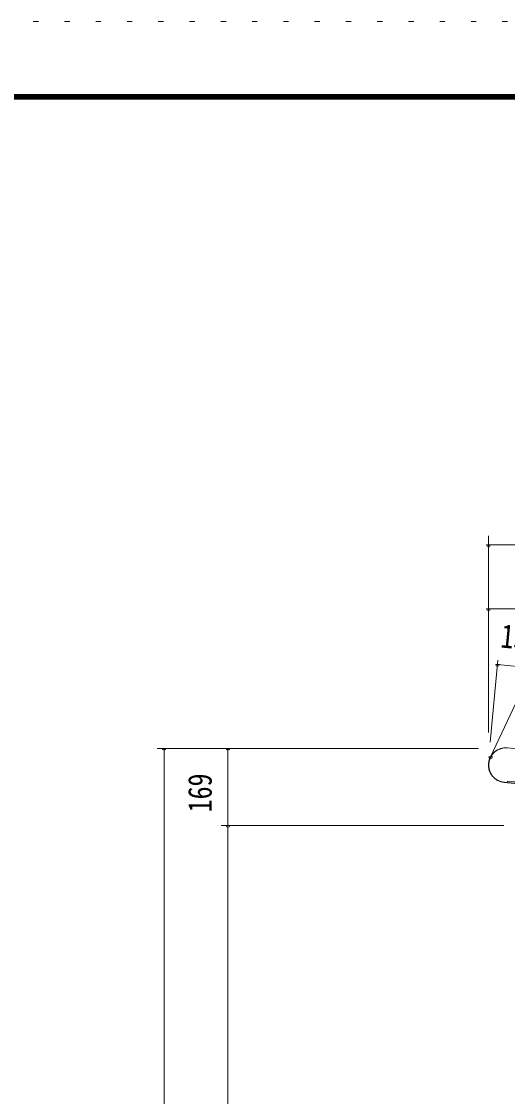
# Model space of a CAD drawing. Units: millimetres, scale not verified. Extents: x -31547 to 31550, y -14700 to 14700.
# Drawn here: x 10760 to 14490, y 6454 to 14700 of the extents above; entities that cross this region are included whole.
import ezdxf
from ezdxf.enums import TextEntityAlignment as Align

# ---------------------------------------------------------------- set-up
doc = ezdxf.new("R2010")
doc.units = ezdxf.units.MM
doc.header["$LTSCALE"] = 80
doc.linetypes.add('USER4', pattern=[3, 0.5, -2.5])
for name, color, linetype, lineweight in [('0-6_2-02BOLD', 7, 'Continuous', 18), ('0-A_2-52DIM', 3, 'Continuous', 18), ('0-C_F-F1PAPER', 5, 'Continuous', 18), ('0-D_F-E_J_ADD', 5, 'USER4', 18)]:
    doc.layers.add(name, color=color, linetype=linetype, lineweight=lineweight)
doc.styles.add('ＭＳ ゴシック', font='')
doc.styles.get('ＭＳ ゴシック').set_extended_font_data('MS Gothic')

msp = doc.modelspace()

# ---------------------------------------------------------------- linework, layer by layer
at = {"layer": '0-6_2-02BOLD'}
for p, q in [((19983.02, 8598.56), (14489.97, 9127.48)), ((14621.91, 8847.2), (14464.44, 8862.35)), ((14464.61, 8864.1), (14622.09, 8848.93))]:
    msp.add_line(p, q, dxfattribs=at)
msp.add_lwpolyline([(14553.27, 8867.33), (14489.08, 8873.51), (14488, 8862.35), (14552.2, 8856.18)], dxfattribs=at)
for radius in [134.05, 132.3]:
    msp.add_arc((14477.29, 8995.78), radius, 84.49997, 264.49997, dxfattribs=at)
at = {"layer": '0-A_2-52DIM'}
for p, q in [((14343.34, 10755.45), (14343.34, 9245.24)), ((14357.34, 10685.45), (14329.34, 10685.45)), ((28406.32, 10685.45), (14343.34, 10685.45)), ((14357.34, 10195.45), (14329.34, 10195.45)), ((14343.34, 10195.45), (28406.32, 10195.45)), ((14356.15, 9172.78), (14416.66, 9801.26)), ((14427.45, 9767.92), (14399.45, 9767.92)), ((14413.45, 9767.92), (19921.47, 9237.56)), ((11802.34, 9124.4), (14266.46, 9124.4)), ((11868.84, 9124.4), (11840.84, 9124.4)), ((11854.84, -1470.1), (11854.84, 9124.4)), ((12358.84, 9124.4), (12330.84, 9124.4)), ((12344.84, 9124.4), (12344.84, -917.1)), ((14374.07, 9058.64), (14346.07, 9058.64)), ((14462.19, 8532.9), (12292.34, 8532.9)), ((12358.84, 8532.9), (12330.84, 8532.9))]:
    msp.add_line(p, q, dxfattribs=at)
msp.add_lwpolyline([(14360.07, 9058.64), (15494.83, 11465.9), (19134.83, 11465.9)], dxfattribs=at)
for centre in [(14343.34, 10685.45), (14343.34, 10195.45), (14413.45, 9767.92), (11854.84, 9124.4), (12344.84, 9124.4), (14360.07, 9058.64), (12344.84, 8532.9)]:
    msp.add_arc(centre, 14, 180, 0, dxfattribs=at)
at = {"layer": '0-C_F-F1PAPER'}
for points in [[(30849.95, -14000), (30849.95, 14140), (-9330.05, 14140), (-9330.05, -14000)], [(30846.45, -13996.5), (30846.45, 14136.5), (-9326.55, 14136.5), (-9326.55, -13996.5)], [(30842.95, -13993), (-9323.05, -13993), (-9323.05, 14133), (30842.95, 14133)], [(30839.45, -13989.5), (30839.45, 14129.5), (-9319.55, 14129.5), (-9319.55, -13989.5)], [(30835.95, -13986), (-9316.05, -13986), (-9316.05, 14126), (30835.95, 14126)], [(30832.45, -13982.5), (30832.45, 14122.5), (-9312.55, 14122.5), (-9312.55, -13982.5)], [(30828.95, -13979), (-9309.05, -13979), (-9309.05, 14119), (30828.95, 14119)], [(30825.45, -13975.5), (30825.45, 14115.5), (-9305.55, 14115.5), (-9305.55, -13975.5)], [(30821.95, -13972), (30821.95, 14112), (-9302.05, 14112), (-9302.05, -13972)], [(30818.45, -13968.5), (30818.45, 14108.5), (-9298.55, 14108.5), (-9298.55, -13968.5)], [(30814.95, -13965), (-9295.05, -13965), (-9295.05, 14105), (30814.95, 14105)]]:
    msp.add_lwpolyline(points, close=True, dxfattribs=at)
at = {"layer": '0-D_F-E_J_ADD'}
msp.add_lwpolyline([(31549.95, -14700), (-10030.05, -14700), (-10030.05, 14700), (31549.95, 14700)], close=True, dxfattribs=at)

# ---------------------------------------------------------------- texts
at = {"layer": '0-A_2-52DIM', "color": 7, "style": 'ＭＳ ゴシック', "width": 0.8}
for s, rotation, p in [('130', 354.5, (14426.96, 9844.34)), ('169', 90, (12274.84, 8633.95))]:
    msp.add_text(s, height=182.3, rotation=rotation, dxfattribs=at).set_placement(p, align=Align.BOTTOM_LEFT)

doc.saveas('drawing.dxf')
